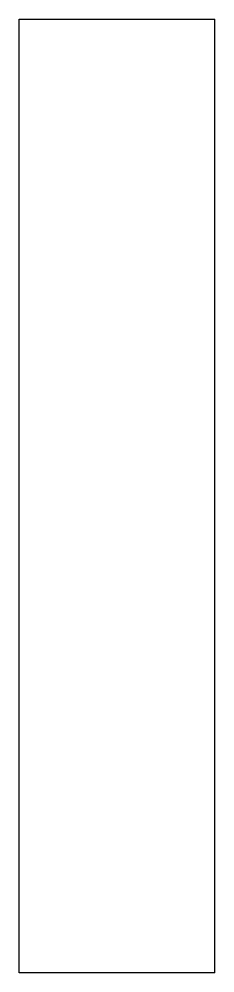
# Model space of a CAD drawing. Extents: x 0.7 to 5.7, y -25.1 to -0.7.
import ezdxf

# ---------------------------------------------------------------- set-up
doc = ezdxf.new("R2010")
doc.units = 0
doc.layers.add('CUT', color=7, linetype='CONTINUOUS')

msp = doc.modelspace()

# ---------------------------------------------------------------- linework, layer by layer
at = {"layer": 'CUT'}
for points in [[(0.67, -25.07), (0.67, -0.67)], [(0.67, -0.67), (5.67, -0.67)], [(5.67, -25.07), (5.67, -0.67)], [(5.67, -25.07), (0.67, -25.07)]]:
    msp.add_lwpolyline(points, dxfattribs=at)

doc.saveas('drawing.dxf')
